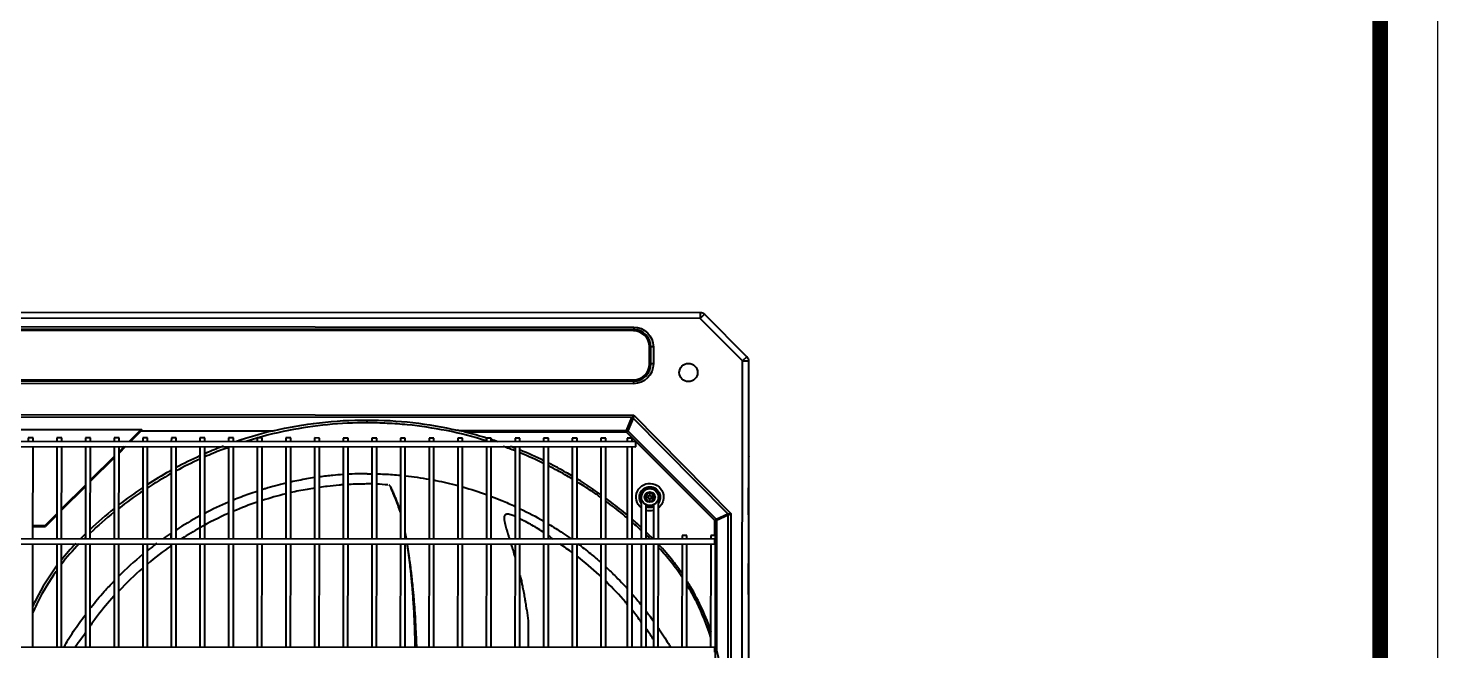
# Model space of a CAD drawing. Extents: x 58467 to 79089, y -33726 to -17391.
# Drawn here: x 78437.4 to 78553.1, y -20529.4 to -20478.3 of the extents above; entities that cross this region are included whole.
import ezdxf

# ---------------------------------------------------------------- set-up
doc = ezdxf.new("R2010")
doc.units = 0
doc.header["$LTSCALE"] = 100
doc.linetypes.add('HIDDEN2', pattern=[0.1875, 0.125, -0.0625])
doc.layers.add('+ENTE-ST-DOSEME USTU KONDDRENAJ', color=110, linetype='DOSEMEUSTUKONDENSDRENAJ_LINE', lineweight=40)
for name, color, linetype in [('3-cam', 4, 'Continuous'), ('DTR', 24, 'Continuous'), ('Kompozit', 122, 'Continuous')]:
    doc.layers.add(name, color=color, linetype=linetype)
doc.linetypes.add('DOSEMEUSTUKONDENSDRENAJ_LINE', pattern='A,300,-40,["CD",Standard,S=15,R=0,X=-35,Y=-7.5],0', length=340)

# ---------------------------------------------------------------- blocks, each defined once
blk = doc.blocks.new('A$C56216D09')
at = {"layer": '3-cam'}
for p, q in [((3722.2, -2673.37, 1.31), (3722.2, -535.57, 1.31)), ((3722.7, -2673.37, 1.31), (3722.7, -535.57, 1.31)), ((3722.85, -2673.37, 1.31), (3722.85, -535.57, 1.31)), ((3723.35, -535.57, 1.31), (3723.35, -2674.52, 1.31))]:
    blk.add_line(p, q, dxfattribs=at)
at = {"layer": '3-cam', "color": 1, "linetype": 'HIDDEN2', "ltscale": 5, "const_width": 0.152, "elevation": 1.31}
blk.add_lwpolyline([(3722.78, -2673.37), (3722.78, -535.57)], dxfattribs=at)
at = {"layer": 'DTR', "color": 252}
for p, q in [((3722.3, -2673.37, 1.31), (3722.3, -535.52, 1.31)), ((3722.4, -2673.37, 1.31), (3722.4, -535.52, 1.31)), ((3722.5, -2673.37, 1.31), (3722.5, -535.52, 1.31)), ((3722.6, -2673.37, 1.31), (3722.6, -535.52, 1.31)), ((3722.95, -2673.37, 1.31), (3722.95, -535.52, 1.31)), ((3723.05, -2673.37, 1.31), (3723.05, -535.52, 1.31)), ((3723.15, -2673.37, 1.31), (3723.15, -535.52, 1.31)), ((3723.25, -2673.37, 1.31), (3723.25, -535.52, 1.31))]:
    blk.add_line(p, q, dxfattribs=at)
at = {"layer": 'Kompozit', "elevation": 1.31}
blk.add_lwpolyline([(2061.01, -2678.62), (3727.49, -2678.62), (3727.49, -517.73)], dxfattribs=at)
blk = doc.blocks.new('4. KAT')
at = {"color": 3}
for p, q in [((54183.13, -33203.17, -3.34), (54067.12, -33203.1, -3.34)), ((54067.13, -33202.6, -3.34), (54183.13, -33202.67, -3.34)), ((54183.13, -33202.67, -3.34), (54183.13, -33203.17, -3.34)), ((54183.48, -33202.82, -3.34), (54183.13, -33203.17, -3.34)), ((54183.48, -33202.82, -3.34), (54186.96, -33206.3, -3.34)), ((54072.53, -33203.8, -3.34), (54177.68, -33203.87, -3.34)), ((54177.68, -33204.08, -3.34), (54072.53, -33204.01, -3.34)), ((54177.68, -33204.19, -3.34), (54072.53, -33204.13, -3.34)), ((54177.68, -33203.87, -3.34), (54177.68, -33204.08, -3.34)), ((54177.68, -33204.19, -3.34), (54177.68, -33204.08, -3.34)), ((54186.6, -33206.65, -3.34), (54183.13, -33203.17, -3.34)), ((54178.97, -33205.49, -3.34), (54179.09, -33205.49, -3.34)), ((54178.97, -33206.9, -3.34), (54178.97, -33205.49, -3.34)), ((54179.09, -33206.9, -3.34), (54179.09, -33205.49, -3.34)), ((54179.3, -33205.49, -3.34), (54179.09, -33205.49, -3.34)), ((54179.3, -33205.49, -3.34), (54179.3, -33206.9, -3.34)), ((54186.96, -33206.3, -3.34), (54186.6, -33206.65, -3.34)), ((54178.97, -33206.9, -3.34), (54179.09, -33206.9, -3.34)), ((54179.3, -33206.9, -3.34), (54179.09, -33206.9, -3.34)), ((54186.56, -33274.65, -3.34), (54186.6, -33206.65, -3.34)), ((54186.6, -33206.65, -3.34), (54187.1, -33206.65, -3.34)), ((54187.1, -33206.65, -3.34), (54187.06, -33274.65, -3.34)), ((54072.53, -33208.13, -3.34), (54177.67, -33208.2, -3.34)), ((54072.53, -33208.24, -3.34), (54177.67, -33208.31, -3.34)), ((54177.67, -33208.52, -3.34), (54072.53, -33208.46, -3.34)), ((54177.67, -33208.2, -3.34), (54177.67, -33208.31, -3.34)), ((54177.67, -33208.31, -3.34), (54177.67, -33208.52, -3.34)), ((54072.52, -33211.02, -3.34), (54177.68, -33211.09, -3.34)), ((54177.53, -33211.3, -3.34), (54072.67, -33211.23, -3.34)), ((54177.53, -33211.3, -3.34), (54177.68, -33211.09, -3.34)), ((54177.68, -33211.09, -3.34), (54177.64, -33211.34, -3.34)), ((54177.68, -33211.09, -3.34), (54185.65, -33219.16, -3.34)), ((54112.93, -33212.27, -3.34), (54137.26, -33212.29, -3.34)), ((54137.26, -33212.29, -3.34), (54136.28, -33213.27, -3.34)), ((54137.3, -33212.37, -3.34), (54136.39, -33213.27, -3.34)), ((54137.28, -33212.39, -3.34), (54148.1, -33212.39, -3.34)), ((54163.21, -33212.34, -3.34), (54177.09, -33212.35, -3.34)), ((54177.09, -33212.35, -3.34), (54177.53, -33211.3, -3.34)), ((54177.09, -33212.5, -3.34), (54177.09, -33212.35, -3.34)), ((54177.09, -33212.5, -3.34), (54177.2, -33212.39, -3.34)), ((54177.64, -33211.34, -3.34), (54177.2, -33212.39, -3.34)), ((54177.2, -33212.39, -3.34), (54184.44, -33219.64, -3.34)), ((54185.4, -33219.21, -3.34), (54177.64, -33211.34, -3.34)), ((54177.85, -33213.29, -3.34), (54072.39, -33213.23, -3.34)), ((54128, -33212.96, -3.34), (54128, -33213.26, -3.34)), ((54128.4, -33212.96, -3.34), (54128, -33212.96, -3.34)), ((54128.4, -33213.26, -3.34), (54128.4, -33212.96, -3.34)), ((54130.35, -33212.96, -3.34), (54130.35, -33213.26, -3.34)), ((54130.75, -33212.96, -3.34), (54130.35, -33212.96, -3.34)), ((54130.75, -33213.26, -3.34), (54130.75, -33212.96, -3.34)), ((54132.7, -33212.96, -3.34), (54132.7, -33213.26, -3.34)), ((54133.1, -33212.96, -3.34), (54132.7, -33212.96, -3.34)), ((54133.1, -33213.26, -3.34), (54133.1, -33212.96, -3.34)), ((54135.05, -33212.96, -3.34), (54135.05, -33213.27, -3.34)), ((54135.45, -33212.97, -3.34), (54135.05, -33212.96, -3.34)), ((54135.45, -33213.27, -3.34), (54135.45, -33212.97, -3.34)), ((54137.4, -33212.97, -3.34), (54137.4, -33213.27, -3.34)), ((54137.8, -33212.97, -3.34), (54137.4, -33212.97, -3.34)), ((54137.8, -33213.27, -3.34), (54137.8, -33212.97, -3.34)), ((54139.75, -33212.97, -3.34), (54139.74, -33213.27, -3.34)), ((54140.15, -33212.97, -3.34), (54139.75, -33212.97, -3.34)), ((54140.14, -33213.27, -3.34), (54140.15, -33212.97, -3.34)), ((54142.09, -33212.97, -3.34), (54142.09, -33213.27, -3.34)), ((54142.49, -33212.97, -3.34), (54142.09, -33212.97, -3.34)), ((54142.49, -33213.27, -3.34), (54142.49, -33212.97, -3.34)), ((54144.44, -33212.97, -3.34), (54144.44, -33213.27, -3.34)), ((54144.84, -33212.97, -3.34), (54144.44, -33212.97, -3.34)), ((54144.84, -33213.27, -3.34), (54144.84, -33212.97, -3.34)), ((54146.79, -33212.97, -3.34), (54146.79, -33213.27, -3.34)), ((54147.19, -33212.97, -3.34), (54146.79, -33212.97, -3.34)), ((54147.19, -33213.27, -3.34), (54147.19, -33212.97, -3.34)), ((54149.14, -33212.97, -3.34), (54149.14, -33213.27, -3.34)), ((54149.54, -33212.97, -3.34), (54149.14, -33212.97, -3.34)), ((54149.54, -33213.27, -3.34), (54149.54, -33212.97, -3.34)), ((54151.49, -33212.97, -3.34), (54151.49, -33213.28, -3.34)), ((54151.89, -33212.98, -3.34), (54151.49, -33212.97, -3.34)), ((54151.89, -33213.28, -3.34), (54151.89, -33212.98, -3.34)), ((54153.84, -33212.98, -3.34), (54153.84, -33213.28, -3.34)), ((54154.24, -33212.98, -3.34), (54153.84, -33212.98, -3.34)), ((54154.24, -33213.28, -3.34), (54154.24, -33212.98, -3.34)), ((54156.19, -33212.98, -3.34), (54156.19, -33213.28, -3.34)), ((54156.59, -33212.98, -3.34), (54156.19, -33212.98, -3.34)), ((54156.59, -33213.28, -3.34), (54156.59, -33212.98, -3.34)), ((54158.54, -33212.98, -3.34), (54158.54, -33213.28, -3.34)), ((54158.94, -33212.98, -3.34), (54158.54, -33212.98, -3.34)), ((54158.94, -33213.28, -3.34), (54158.94, -33212.98, -3.34)), ((54160.89, -33212.98, -3.34), (54160.89, -33213.28, -3.34)), ((54161.29, -33212.98, -3.34), (54160.89, -33212.98, -3.34)), ((54161.29, -33213.28, -3.34), (54161.29, -33212.98, -3.34)), ((54163.24, -33212.98, -3.34), (54163.24, -33213.28, -3.34)), ((54163.64, -33212.98, -3.34), (54163.24, -33212.98, -3.34)), ((54163.64, -33213.28, -3.34), (54163.64, -33212.98, -3.34)), ((54177.09, -33212.5, -3.34), (54163.86, -33212.49, -3.34)), ((54165.59, -33212.98, -3.34), (54165.59, -33213.28, -3.34)), ((54165.99, -33212.98, -3.34), (54165.59, -33212.98, -3.34)), ((54165.99, -33213.28, -3.34), (54165.99, -33212.98, -3.34)), ((54167.94, -33212.98, -3.34), (54167.94, -33213.29, -3.34)), ((54168.34, -33212.99, -3.34), (54167.94, -33212.98, -3.34)), ((54168.34, -33213.29, -3.34), (54168.34, -33212.99, -3.34)), ((54170.29, -33212.99, -3.34), (54170.29, -33213.29, -3.34)), ((54170.69, -33212.99, -3.34), (54170.29, -33212.99, -3.34)), ((54170.69, -33213.29, -3.34), (54170.69, -33212.99, -3.34)), ((54172.64, -33212.99, -3.34), (54172.64, -33213.29, -3.34)), ((54173.04, -33212.99, -3.34), (54172.64, -33212.99, -3.34)), ((54173.04, -33213.29, -3.34), (54173.04, -33212.99, -3.34)), ((54174.99, -33212.99, -3.34), (54174.99, -33213.29, -3.34)), ((54175.39, -33212.99, -3.34), (54174.99, -33212.99, -3.34)), ((54175.39, -33213.29, -3.34), (54175.39, -33212.99, -3.34)), ((54184.33, -33219.75, -3.34), (54177.09, -33212.5, -3.34)), ((54177.15, -33212.99, -3.34), (54177.15, -33213.29, -3.34)), ((54177.55, -33212.99, -3.34), (54177.15, -33212.99, -3.34)), ((54177.55, -33213.29, -3.34), (54177.55, -33212.99, -3.34)), ((54177.85, -33213.49, -3.34), (54177.85, -33213.29, -3.34)), ((54177.85, -33213.69, -3.34), (54177.85, -33213.49, -3.34)), ((54072.39, -33213.63, -3.34), (54177.85, -33213.69, -3.34)), ((54128.39, -33221.26, -3.34), (54128.4, -33213.66, -3.34)), ((54130.35, -33213.66, -3.34), (54130.34, -33221.26, -3.34)), ((54130.74, -33221.26, -3.34), (54130.75, -33213.66, -3.34)), ((54132.7, -33213.66, -3.34), (54132.69, -33221.26, -3.34)), ((54133.09, -33221.26, -3.34), (54133.1, -33213.66, -3.34)), ((54135.04, -33214.5, -3.34), (54133.09, -33216.45, -3.34)), ((54135.04, -33214.61, -3.34), (54133.09, -33216.56, -3.34)), ((54135.05, -33213.67, -3.34), (54135.04, -33221.26, -3.34)), ((54135.44, -33221.26, -3.34), (54135.45, -33213.67, -3.34)), ((54135.88, -33213.67, -3.34), (54135.45, -33214.1, -3.34)), ((54135.99, -33213.67, -3.34), (54135.45, -33214.21, -3.34)), ((54137.4, -33213.67, -3.34), (54137.39, -33221.27, -3.34)), ((54137.79, -33221.27, -3.34), (54137.8, -33213.67, -3.34)), ((54139.74, -33213.67, -3.34), (54139.74, -33221.27, -3.34)), ((54140.14, -33221.27, -3.34), (54140.14, -33213.67, -3.34)), ((54142.09, -33213.67, -3.34), (54142.09, -33221.27, -3.34)), ((54142.49, -33221.27, -3.34), (54142.49, -33213.67, -3.34)), ((54144.44, -33213.67, -3.34), (54144.44, -33221.27, -3.34)), ((54144.84, -33221.27, -3.34), (54144.84, -33213.67, -3.34)), ((54146.79, -33213.67, -3.34), (54146.79, -33221.27, -3.34)), ((54147.19, -33221.27, -3.34), (54147.19, -33213.67, -3.34)), ((54149.14, -33213.67, -3.34), (54149.14, -33221.27, -3.34)), ((54149.54, -33221.27, -3.34), (54149.54, -33213.67, -3.34)), ((54151.49, -33213.68, -3.34), (54151.49, -33221.27, -3.34)), ((54151.89, -33221.27, -3.34), (54151.89, -33213.68, -3.34)), ((54153.84, -33213.68, -3.34), (54153.84, -33221.28, -3.34)), ((54154.24, -33221.28, -3.34), (54154.24, -33213.68, -3.34)), ((54156.19, -33213.68, -3.34), (54156.19, -33221.28, -3.34)), ((54156.59, -33221.28, -3.34), (54156.59, -33213.68, -3.34)), ((54158.54, -33213.68, -3.34), (54158.54, -33221.28, -3.34)), ((54158.94, -33221.28, -3.34), (54158.94, -33213.68, -3.34)), ((54160.89, -33213.68, -3.34), (54160.89, -33221.28, -3.34)), ((54161.29, -33221.28, -3.34), (54161.29, -33213.68, -3.34)), ((54163.24, -33213.68, -3.34), (54163.24, -33221.28, -3.34)), ((54163.64, -33221.28, -3.34), (54163.64, -33213.68, -3.34)), ((54165.59, -33213.68, -3.34), (54165.59, -33221.28, -3.34)), ((54165.99, -33221.28, -3.34), (54165.99, -33213.68, -3.34)), ((54167.94, -33213.69, -3.34), (54167.94, -33221.28, -3.34)), ((54168.34, -33221.28, -3.34), (54168.34, -33213.69, -3.34)), ((54170.29, -33213.69, -3.34), (54170.29, -33221.29, -3.34)), ((54170.69, -33221.29, -3.34), (54170.69, -33213.69, -3.34)), ((54172.64, -33213.69, -3.34), (54172.64, -33221.29, -3.34)), ((54173.04, -33221.29, -3.34), (54173.04, -33213.69, -3.34)), ((54174.99, -33213.69, -3.34), (54174.99, -33221.29, -3.34)), ((54175.39, -33221.29, -3.34), (54175.39, -33213.69, -3.34)), ((54177.15, -33213.69, -3.34), (54177.14, -33221.29, -3.34)), ((54177.54, -33221.29, -3.34), (54177.55, -33213.69, -3.34)), ((54187.12, -33214.8, -3.34), (54187.12, -33214.5, -3.34)), ((54187.1, -33214.8, -3.34), (54187.12, -33214.8, -3.34)), ((54187.11, -33219.28, -3.34), (54187.12, -33214.8, -3.34)), ((54132.69, -33216.85, -3.34), (54130.74, -33218.8, -3.34)), ((54132.69, -33216.96, -3.34), (54130.74, -33218.91, -3.34)), ((54178.3, -33217.85, -3.34), (54178.3, -33219.22, -3.34)), ((54178.58, -33217.83, -3.34), (54178.79, -33217.46, -3.34)), ((54178.79, -33218.2, -3.34), (54178.58, -33217.83, -3.34)), ((54178.63, -33217.83, -3.34), (54178.58, -33217.83, -3.34)), ((54178.82, -33217.51, -3.34), (54178.63, -33217.83, -3.34)), ((54178.63, -33217.83, -3.34), (54178.82, -33218.15, -3.34)), ((54178.79, -33217.46, -3.34), (54179.21, -33217.46, -3.34)), ((54178.82, -33217.51, -3.34), (54178.79, -33217.46, -3.34)), ((54178.82, -33218.15, -3.34), (54178.79, -33218.2, -3.34)), ((54178.8, -33217.78, -3.34), (54178.8, -33217.88, -3.34)), ((54178.95, -33217.78, -3.34), (54178.8, -33217.78, -3.34)), ((54178.95, -33217.88, -3.34), (54178.8, -33217.88, -3.34)), ((54179.18, -33217.51, -3.34), (54178.82, -33217.51, -3.34)), ((54178.82, -33218.15, -3.34), (54179.18, -33218.15, -3.34)), ((54179.05, -33217.63, -3.34), (54178.95, -33217.63, -3.34)), ((54178.95, -33217.78, -3.34), (54178.95, -33217.63, -3.34)), ((54178.95, -33218.03, -3.34), (54178.95, -33217.88, -3.34)), ((54179.05, -33218.03, -3.34), (54178.95, -33218.03, -3.34)), ((54179.05, -33217.63, -3.34), (54179.05, -33217.78, -3.34)), ((54179.05, -33217.78, -3.34), (54179.2, -33217.78, -3.34)), ((54179.05, -33217.88, -3.34), (54179.05, -33218.03, -3.34)), ((54179.05, -33217.88, -3.34), (54179.2, -33217.88, -3.34)), ((54179.21, -33217.46, -3.34), (54179.18, -33217.51, -3.34)), ((54179.37, -33217.83, -3.34), (54179.18, -33217.51, -3.34)), ((54179.18, -33218.15, -3.34), (54179.37, -33217.83, -3.34)), ((54179.21, -33218.2, -3.34), (54179.18, -33218.15, -3.34)), ((54179.2, -33217.78, -3.34), (54179.2, -33217.88, -3.34)), ((54179.21, -33217.46, -3.34), (54179.43, -33217.83, -3.34)), ((54179.43, -33217.83, -3.34), (54179.21, -33218.2, -3.34)), ((54179.43, -33217.83, -3.34), (54179.37, -33217.83, -3.34)), ((54179.7, -33219.83, -3.34), (54179.7, -33217.83, -3.34)), ((54179.7, -33219.83, -3.34), (54179.7, -33217.85, -3.34)), ((54130.34, -33219.2, -3.34), (54129.36, -33220.18, -3.34)), ((54130.34, -33219.31, -3.34), (54129.42, -33220.24, -3.34)), ((54178.3, -33219.22, -3.34), (54178.3, -33219.51, -3.34)), ((54178.7, -33219.22, -3.34), (54178.7, -33218.46, -3.34)), ((54178.7, -33219.51, -3.34), (54178.7, -33219.22, -3.34)), ((54179.21, -33218.2, -3.34), (54178.79, -33218.2, -3.34)), ((54179.3, -33218.46, -3.34), (54179.3, -33219.83, -3.34)), ((54184.44, -33219.64, -3.34), (54185.4, -33219.21, -3.34)), ((54185.44, -33219.32, -3.34), (54184.48, -33219.75, -3.34)), ((54185.4, -33219.21, -3.34), (54185.65, -33219.16, -3.34)), ((54185.41, -33268.07, -3.34), (54185.44, -33219.32, -3.34)), ((54185.65, -33219.16, -3.34), (54185.44, -33219.32, -3.34)), ((54185.65, -33219.16, -3.34), (54185.62, -33268.22, -3.34)), ((54129.36, -33220.18, -3.34), (54128.39, -33220.18, -3.34)), ((54129.36, -33220.26, -3.34), (54128.39, -33220.26, -3.34)), ((54129.36, -33220.18, -3.34), (54129.42, -33220.24, -3.34)), ((54129.36, -33220.26, -3.34), (54129.36, -33220.18, -3.34)), ((54178.3, -33219.51, -3.34), (54178.3, -33219.87, -3.34)), ((54178.3, -33219.51, -3.34), (54178.3, -33219.51, -3.34)), ((54178.3, -33219.87, -3.34), (54178.3, -33220.16, -3.34)), ((54178.3, -33219.87, -3.34), (54178.3, -33219.87, -3.34)), ((54178.3, -33220.16, -3.34), (54178.3, -33221.29, -3.34)), ((54178.7, -33219.87, -3.34), (54178.7, -33219.51, -3.34)), ((54178.7, -33220.16, -3.34), (54178.7, -33219.87, -3.34)), ((54178.7, -33221.29, -3.34), (54178.7, -33220.16, -3.34)), ((54179.3, -33219.51, -3.34), (54179.3, -33219.87, -3.34)), ((54179.3, -33219.87, -3.34), (54179.3, -33220.16, -3.34)), ((54179.3, -33220.16, -3.34), (54179.3, -33221.29, -3.34)), ((54179.7, -33219.87, -3.34), (54179.7, -33219.51, -3.34)), ((54179.7, -33220.16, -3.34), (54179.7, -33219.87, -3.34)), ((54179.7, -33221.29, -3.34), (54179.7, -33220.16, -3.34)), ((54184.33, -33219.75, -3.34), (54184.44, -33219.64, -3.34)), ((54184.33, -33220.99, -3.34), (54184.33, -33219.75, -3.34)), ((54184.33, -33219.75, -3.34), (54184.48, -33219.75, -3.34)), ((54184.48, -33219.75, -3.34), (54184.48, -33230.4, -3.34)), ((54184.34, -33221.29, -3.34), (54065.98, -33221.22, -3.34)), ((54065.98, -33221.62, -3.34), (54184.34, -33221.69, -3.34)), ((54139.74, -33221.27, -3.34), (54139.74, -33220.79, -3.34)), ((54181.65, -33220.99, -3.34), (54181.65, -33221.29, -3.34)), ((54182.05, -33220.99, -3.34), (54181.65, -33220.99, -3.34)), ((54182.05, -33221.29, -3.34), (54182.05, -33220.99, -3.34)), ((54184, -33220.99, -3.34), (54184, -33221.29, -3.34)), ((54184.4, -33220.99, -3.34), (54184, -33220.99, -3.34)), ((54184.34, -33221.49, -3.34), (54184.34, -33221.29, -3.34)), ((54184.34, -33221.69, -3.34), (54184.34, -33221.49, -3.34)), ((54184.37, -33266.39, -3.34), (54184.4, -33220.99, -3.34)), ((54128.39, -33230.14, -3.34), (54128.39, -33221.66, -3.34)), ((54130.34, -33221.66, -3.34), (54130.34, -33230.14, -3.34)), ((54130.74, -33230.14, -3.34), (54130.74, -33221.66, -3.34)), ((54132.69, -33221.66, -3.34), (54132.69, -33230.14, -3.34)), ((54133.09, -33230.14, -3.34), (54133.09, -33221.66, -3.34)), ((54135.04, -33221.66, -3.34), (54135.04, -33230.14, -3.34)), ((54135.44, -33230.14, -3.34), (54135.44, -33221.66, -3.34)), ((54137.39, -33221.67, -3.34), (54137.39, -33230.14, -3.34)), ((54137.78, -33230.14, -3.34), (54137.79, -33221.67, -3.34)), ((54139.74, -33221.67, -3.34), (54139.73, -33230.15, -3.34)), ((54139.74, -33221.82, -3.34), (54139.74, -33221.67, -3.34)), ((54140.13, -33230.15, -3.34), (54140.14, -33221.67, -3.34)), ((54142.09, -33221.67, -3.34), (54142.08, -33230.15, -3.34)), ((54142.48, -33230.15, -3.34), (54142.49, -33221.67, -3.34)), ((54144.44, -33221.67, -3.34), (54144.43, -33230.15, -3.34)), ((54144.83, -33230.15, -3.34), (54144.84, -33221.67, -3.34)), ((54146.79, -33221.67, -3.34), (54146.78, -33230.15, -3.34)), ((54147.18, -33230.15, -3.34), (54147.19, -33221.67, -3.34)), ((54149.14, -33221.67, -3.34), (54149.13, -33230.15, -3.34)), ((54149.53, -33230.15, -3.34), (54149.54, -33221.67, -3.34)), ((54151.49, -33221.67, -3.34), (54151.48, -33230.15, -3.34)), ((54151.88, -33230.15, -3.34), (54151.89, -33221.67, -3.34)), ((54153.84, -33221.68, -3.34), (54153.83, -33230.15, -3.34)), ((54154.23, -33230.15, -3.34), (54154.24, -33221.68, -3.34)), ((54156.19, -33221.68, -3.34), (54156.18, -33230.16, -3.34)), ((54156.58, -33230.16, -3.34), (54156.59, -33221.68, -3.34)), ((54158.54, -33221.68, -3.34), (54158.53, -33230.16, -3.34)), ((54158.93, -33230.16, -3.34), (54158.94, -33221.68, -3.34)), ((54160.89, -33221.68, -3.34), (54160.88, -33230.16, -3.34)), ((54161.28, -33230.16, -3.34), (54161.29, -33221.68, -3.34)), ((54163.24, -33221.68, -3.34), (54163.23, -33230.16, -3.34)), ((54163.63, -33230.16, -3.34), (54163.64, -33221.68, -3.34)), ((54165.59, -33221.68, -3.34), (54165.58, -33230.16, -3.34)), ((54165.98, -33230.16, -3.34), (54165.99, -33221.68, -3.34)), ((54167.94, -33221.68, -3.34), (54167.93, -33230.16, -3.34)), ((54168.33, -33230.16, -3.34), (54168.34, -33221.68, -3.34)), ((54170.29, -33221.69, -3.34), (54170.28, -33230.16, -3.34)), ((54170.68, -33230.16, -3.34), (54170.69, -33221.69, -3.34)), ((54172.64, -33221.69, -3.34), (54172.63, -33230.17, -3.34)), ((54173.03, -33230.17, -3.34), (54173.04, -33221.69, -3.34)), ((54174.99, -33221.69, -3.34), (54174.98, -33230.17, -3.34)), ((54175.38, -33230.17, -3.34), (54175.39, -33221.69, -3.34)), ((54177.14, -33221.69, -3.34), (54177.14, -33230.17, -3.34)), ((54177.54, -33230.17, -3.34), (54177.54, -33221.69, -3.34)), ((54178.3, -33221.69, -3.34), (54178.29, -33230.17, -3.34)), ((54178.69, -33230.17, -3.34), (54178.7, -33221.69, -3.34)), ((54179.3, -33221.69, -3.34), (54179.29, -33230.17, -3.34)), ((54179.69, -33230.17, -3.34), (54179.7, -33221.69, -3.34)), ((54181.65, -33221.69, -3.34), (54181.64, -33230.17, -3.34)), ((54182.04, -33230.17, -3.34), (54182.05, -33221.69, -3.34)), ((54184, -33221.69, -3.34), (54183.99, -33230.17, -3.34)), ((54187.11, -33225.46, -3.34), (54187.11, -33223.28, -3.34)), ((54187.09, -33225.46, -3.34), (54187.11, -33225.46, -3.34)), ((54187.11, -33225.76, -3.34), (54187.11, -33225.46, -3.34)), ((54184.34, -33230.17, -3.34), (54065.97, -33230.1, -3.34)), ((54184.34, -33230.37, -3.34), (54184.34, -33230.17, -3.34)), ((54184.34, -33230.57, -3.34), (54184.34, -33230.37, -3.34))]:
    blk.add_line(p, q, dxfattribs=at)
for centre, radius in [((54182.17, -33207.6, -3.34), 0.75), ((54179, -33217.83, -3.34), 0.7), ((54179, -33217.83, -3.34), 0.425), ((54179, -33217.83, -3.34), 0.425)]:
    blk.add_circle(centre, radius, dxfattribs=at)
at = {"color": 3, "extrusion": (0, 0, -1)}
for centre, radius, start, end in [((-54183.13, -33203.17, 3.34), 0.5, 90.0349, 135.0349), ((-54177.67, -33205.49, 3.34), 1.62, 90.0349, 180.0349), ((-54186.6, -33206.65, 3.34), 0.5, 135.0349, 180.0349), ((-54177.67, -33206.9, 3.34), 1.62, 180.0349, 270.0349), ((-54187.04, -33214.5, 3.34), 0.08, 138.6244, 180.0349), ((-54179, -33217.83, 3.34), 1.13, 308.178, 180.0349), ((-54179, -33217.83, 3.34), 0.856, 324.8223, 180.0349), ((-54179, -33217.83, 3.34), 0.8, 331.0548, 180.0349), ((-54179, -33217.83, 3.34), 0.8, 180.0349, 208.9925), ((-54179, -33217.83, 3.34), 0.856, 180.0349, 215.2305), ((-54179, -33217.83, 3.34), 1.13, 180.0349, 231.8861), ((-54179, -33217.83, 3.34), 0.8, 248.0129, 292.0453), ((-54179, -33217.83, 3.34), 0.856, 249.5374, 290.5267), ((-54179, -33217.83, 3.34), 1.13, 254.6842, 285.3799)]:
    blk.add_arc(centre, radius, start, end, dxfattribs=at)
at = {"color": 3}
for centre, radius, start, end in [((54177.67, -33205.49, -3.34), 1.41, 359.9651, 89.9651), ((54177.67, -33205.49, -3.34), 1.3, 359.9651, 89.9651), ((54177.67, -33206.9, -3.34), 1.41, 269.9651, 359.9651), ((54177.67, -33206.9, -3.34), 1.3, 269.9651, 359.9651), ((54129.36, -33220.18, -3.34), 0.08, 269.9651, 314.9651), ((54187.03, -33225.76, -3.34), 0.08, 318.5546, 359.9651)]:
    blk.add_arc(centre, radius, start, end, dxfattribs=at)
for centre, major_axis, ratio, start_param, end_param in [((54137.18, -33212.37, -3.34), (-0.137, -0.056), 0.414214, 2.356194, 3.926991), ((54177.09, -33212.5, -3.34), (-0.203, 0.084), 0.678598, 4.438375, 4.986403), ((54177.53, -33211.45, -3.34), (-0.203, 0.084), 0.678598, 4.438375, 4.986403), ((54185.29, -33219.32, -3.34), (-0.084, 0.203), 0.678598, 4.438375, 4.986403), ((54184.33, -33219.75, -3.34), (-0.084, 0.203), 0.678598, 4.438375, 4.986403)]:
    blk.add_ellipse(centre, major_axis=major_axis, ratio=ratio, start_param=start_param, end_param=end_param, dxfattribs=at)
for points in [[(54148.1, -33212.39, -3.34), (54147.08, -33212.63, -3.34), (54146.08, -33212.92, -3.34), (54145.09, -33213.26, -3.34)], [(54148.1, -33212.39, -3.34), (54150.6, -33211.8, -3.34), (54153.16, -33211.49, -3.34), (54155.79, -33211.5, -3.34)], [(54155.8, -33211.5, -3.34), (54158.33, -33211.5, -3.34), (54160.81, -33211.78, -3.34), (54163.21, -33212.34, -3.34)], [(54155.82, -33211.73, -3.34), (54155.82, -33211.67, -3.34), (54155.82, -33211.59, -3.34), (54155.82, -33211.5, -3.34)], [(54163.86, -33212.49, -3.34), (54163.65, -33212.44, -3.34), (54163.43, -33212.39, -3.34), (54163.21, -33212.34, -3.34)], [(54165.6, -33212.98, -3.34), (54165.03, -33212.8, -3.34), (54164.45, -33212.64, -3.34), (54163.86, -33212.49, -3.34)], [(54166.53, -33213.28, -3.34), (54166.35, -33213.22, -3.34), (54166.18, -33213.16, -3.34), (54166, -33213.11, -3.34)], [(54142.08, -33214.45, -3.34), (54141.42, -33214.75, -3.34), (54140.77, -33215.07, -3.34), (54140.13, -33215.41, -3.34)], [(54142.08, -33214.71, -3.34), (54141.43, -33215.01, -3.34), (54140.77, -33215.33, -3.34), (54140.13, -33215.68, -3.34)], [(54167.95, -33214.03, -3.34), (54167.62, -33213.91, -3.34), (54167.29, -33213.78, -3.34), (54166.96, -33213.66, -3.34)], [(54167.95, -33213.81, -3.34), (54167.82, -33213.76, -3.34), (54167.7, -33213.71, -3.34), (54167.57, -33213.66, -3.34)], [(54170.3, -33214.84, -3.34), (54169.66, -33214.53, -3.34), (54169.01, -33214.24, -3.34), (54168.35, -33213.97, -3.34)], [(54139.74, -33215.89, -3.34), (54139.06, -33216.27, -3.34), (54138.4, -33216.67, -3.34), (54137.75, -33217.09, -3.34)], [(54155.82, -33215.91, -3.34), (54155.27, -33215.91, -3.34), (54154.72, -33215.92, -3.34), (54154.17, -33215.95, -3.34)], [(54155.82, -33215.91, -3.34), (54155.95, -33215.91, -3.34), (54156.07, -33215.91, -3.34), (54156.19, -33215.91, -3.34)], [(54158.94, -33216.08, -3.34), (54159.6, -33216.15, -3.34), (54160.25, -33216.24, -3.34), (54160.89, -33216.36, -3.34)], [(54163.65, -33216.99, -3.34), (54164.31, -33217.18, -3.34), (54164.96, -33217.39, -3.34), (54165.6, -33217.62, -3.34)], [(54175.01, -33217.64, -3.34), (54174.37, -33217.19, -3.34), (54173.72, -33216.76, -3.34), (54173.05, -33216.35, -3.34)], [(54137.38, -33217.06, -3.34), (54136.71, -33217.51, -3.34), (54136.06, -33217.98, -3.34), (54135.42, -33218.47, -3.34)], [(54137.35, -33217.35, -3.34), (54136.7, -33217.8, -3.34), (54136.06, -33218.26, -3.34), (54135.44, -33218.75, -3.34)], [(54149.14, -33217.56, -3.34), (54148.49, -33217.72, -3.34), (54147.84, -33217.9, -3.34), (54147.19, -33218.11, -3.34)], [(54135.03, -33218.78, -3.34), (54134.36, -33219.32, -3.34), (54133.7, -33219.89, -3.34), (54133.07, -33220.49, -3.34)], [(54135.03, -33219.07, -3.34), (54134.36, -33219.61, -3.34), (54133.71, -33220.18, -3.34), (54133.08, -33220.78, -3.34)], [(54144.44, -33218.24, -3.34), (54143.77, -33218.52, -3.34), (54143.12, -33218.83, -3.34), (54142.49, -33219.16, -3.34)], [(54146.79, -33218.24, -3.34), (54146.14, -33218.46, -3.34), (54145.49, -33218.71, -3.34), (54144.84, -33218.99, -3.34)], [(54168.35, -33218.78, -3.34), (54169.02, -33219.1, -3.34), (54169.67, -33219.44, -3.34), (54170.3, -33219.81, -3.34)], [(54142.09, -33219.37, -3.34), (54141.42, -33219.73, -3.34), (54140.77, -33220.12, -3.34), (54140.13, -33220.53, -3.34)], [(54178.33, -33220.35, -3.34), (54178.08, -33220.11, -3.34), (54177.82, -33219.89, -3.34), (54177.57, -33219.66, -3.34)], [(54132.19, -33221.65, -3.34), (54131.65, -33222.2, -3.34), (54131.15, -33222.78, -3.34), (54130.69, -33223.38, -3.34)], [(54131.91, -33221.63, -3.34), (54131.48, -33222.08, -3.34), (54131.08, -33222.54, -3.34), (54130.7, -33223.02, -3.34)], [(54132.34, -33221.2, -3.34), (54132.32, -33221.22, -3.34), (54132.3, -33221.24, -3.34), (54132.28, -33221.26, -3.34)], [(54132.68, -33220.86, -3.34), (54132.57, -33220.97, -3.34), (54132.45, -33221.08, -3.34), (54132.34, -33221.2, -3.34)], [(54132.68, -33221.16, -3.34), (54132.65, -33221.19, -3.34), (54132.62, -33221.23, -3.34), (54132.59, -33221.26, -3.34)], [(54139.73, -33220.79, -3.34), (54139.51, -33220.94, -3.34), (54139.3, -33221.09, -3.34), (54139.08, -33221.24, -3.34)], [(54171.08, -33221.29, -3.34), (54170.95, -33221.19, -3.34), (54170.82, -33221.1, -3.34), (54170.69, -33221, -3.34)], [(54179.05, -33221.29, -3.34), (54178.94, -33221.18, -3.34), (54178.83, -33221.07, -3.34), (54178.71, -33220.96, -3.34)], [(54179.24, -33221.22, -3.34), (54179.07, -33221.05, -3.34), (54178.89, -33220.88, -3.34), (54178.72, -33220.72, -3.34)], [(54179.3, -33221.29, -3.34), (54179.28, -33221.27, -3.34), (54179.26, -33221.25, -3.34), (54179.24, -33221.22, -3.34)], [(54137.38, -33222.54, -3.34), (54136.7, -33223.11, -3.34), (54136.03, -33223.72, -3.34), (54135.4, -33224.35, -3.34)], [(54139.74, -33221.82, -3.34), (54139.07, -33222.28, -3.34), (54138.42, -33222.78, -3.34), (54137.78, -33223.32, -3.34)], [(54172.64, -33222.39, -3.34), (54172.32, -33222.15, -3.34), (54171.98, -33221.92, -3.34), (54171.65, -33221.69, -3.34)], [(54137.39, -33223.66, -3.34), (54136.71, -33224.25, -3.34), (54136.06, -33224.88, -3.34), (54135.43, -33225.54, -3.34)], [(54175.41, -33223.58, -3.34), (54175.69, -33223.84, -3.34), (54175.96, -33224.1, -3.34), (54176.23, -33224.37, -3.34)], [(54178.32, -33228.11, -3.34), (54178.08, -33227.78, -3.34), (54177.83, -33227.45, -3.34), (54177.57, -33227.13, -3.34)], [(54184.48, -33230.4, -3.34), (54184.45, -33230.29, -3.34), (54184.42, -33230.18, -3.34), (54184.39, -33230.07, -3.34)]]:
    blk.add_open_spline(points, degree=3, dxfattribs=at)
for points, knots in [([(54155.82, -33211.73, -3.34), (54153.65, -33211.73, -3.34), (54151.47, -33211.94, -3.34), (54148.18, -33212.59, -3.34), (54147.03, -33212.89, -3.34), (54145.89, -33213.25, -3.34)], [0, 0, 0, 0, 0.642828, 0.642828, 1, 1, 1, 1]), ([(54165.6, -33213.21, -3.34), (54164.52, -33212.87, -3.34), (54163.42, -33212.59, -3.34), (54161.25, -33212.16, -3.34), (54160.17, -33212, -3.34), (54158.55, -33211.84, -3.34), (54158, -33211.8, -3.34), (54157.19, -33211.76, -3.34), (54156.91, -33211.75, -3.34), (54156.37, -33211.73, -3.34), (54156.09, -33211.73, -3.34), (54155.82, -33211.73, -3.34)], [0, 0, 0, 0, 0.344826, 0.344826, 0.672413, 0.672413, 0.836207, 0.836207, 0.918103, 0.918103, 1, 1, 1, 1]), ([(54144.03, -33213.64, -3.34), (54143.93, -33213.68, -3.34), (54143.82, -33213.72, -3.34), (54143.3, -33213.92, -3.34), (54142.89, -33214.09, -3.34), (54142.48, -33214.27, -3.34)], [0, 0, 0, 0, 0.197193, 0.197193, 1, 1, 1, 1]), ([(54144.44, -33213.74, -3.34), (54144.02, -33213.89, -3.34), (54143.61, -33214.05, -3.34), (54142.95, -33214.32, -3.34), (54142.72, -33214.42, -3.34), (54142.48, -33214.53, -3.34)], [0, 0, 0, 0, 0.635021, 0.635021, 1, 1, 1, 1]), ([(54170.29, -33215.07, -3.34), (54169.69, -33214.78, -3.34), (54169.09, -33214.5, -3.34), (54168.43, -33214.23, -3.34), (54168.39, -33214.21, -3.34), (54168.35, -33214.2, -3.34)], [0, 0, 0, 0, 0.9348, 0.9348, 1, 1, 1, 1]), ([(54139.73, -33215.63, -3.34), (54139.68, -33215.66, -3.34), (54139.63, -33215.69, -3.34), (54138.97, -33216.06, -3.34), (54138.36, -33216.42, -3.34), (54137.78, -33216.8, -3.34)], [0, 0, 0, 0, 0.077105, 0.077105, 1, 1, 1, 1]), ([(54172.65, -33216.11, -3.34), (54172.47, -33216, -3.34), (54172.29, -33215.9, -3.34), (54171.65, -33215.53, -3.34), (54171.18, -33215.28, -3.34), (54170.7, -33215.04, -3.34)], [0, 0, 0, 0, 0.279714, 0.279714, 1, 1, 1, 1]), ([(54172.64, -33216.33, -3.34), (54172.24, -33216.1, -3.34), (54171.83, -33215.87, -3.34), (54171.18, -33215.52, -3.34), (54170.94, -33215.39, -3.34), (54170.7, -33215.27, -3.34)], [0, 0, 0, 0, 0.633211, 0.633211, 1, 1, 1, 1]), ([(54149.13, -33216.69, -3.34), (54148.57, -33216.82, -3.34), (54148.01, -33216.97, -3.34), (54147.37, -33217.17, -3.34), (54147.28, -33217.19, -3.34), (54147.19, -33217.22, -3.34)], [0, 0, 0, 0, 0.861253, 0.861253, 1, 1, 1, 1]), ([(54151.49, -33216.23, -3.34), (54151.06, -33216.3, -3.34), (54150.63, -33216.37, -3.34), (54149.98, -33216.5, -3.34), (54149.76, -33216.55, -3.34), (54149.54, -33216.59, -3.34)], [0, 0, 0, 0, 0.659092, 0.659092, 1, 1, 1, 1]), ([(54153.84, -33215.97, -3.34), (54153.55, -33215.99, -3.34), (54153.27, -33216.02, -3.34), (54152.62, -33216.08, -3.34), (54152.25, -33216.12, -3.34), (54151.89, -33216.17, -3.34)], [0, 0, 0, 0, 0.43543, 0.43543, 1, 1, 1, 1]), ([(54153.84, -33216.82, -3.34), (54153.73, -33216.83, -3.34), (54153.29, -33216.86, -3.34), (54152.64, -33216.93, -3.34), (54152.11, -33217, -3.34), (54151.89, -33217.03, -3.34)], [0, 0, 0, 0, 0.175255, 0.666459, 1, 1, 1, 1]), ([(54156.19, -33216.75, -3.34), (54156.04, -33216.75, -3.34), (54155.47, -33216.75, -3.34), (54154.82, -33216.77, -3.34), (54154.33, -33216.79, -3.34), (54154.24, -33216.8, -3.34)], [0, 0, 0, 0, 0.229112, 0.868027, 1, 1, 1, 1]), ([(54156.59, -33215.92, -3.34), (54156.81, -33215.92, -3.34), (54157.02, -33215.93, -3.34), (54157.67, -33215.96, -3.34), (54158.11, -33215.99, -3.34), (54158.54, -33216.04, -3.34)], [0, 0, 0, 0, 0.331279, 0.331279, 1, 1, 1, 1]), ([(54157.5, -33216.83, -3.34), (54157.2, -33216.8, -3.34), (54156.9, -33216.78, -3.34), (54156.59, -33216.76, -3.34), (54156.59, -33216.76, -3.34)], [0, 0, 0, 0, 0.989422, 1, 1, 1, 1]), ([(54157.82, -33217.12, -3.34), (54157.8, -33217.09, -3.34), (54157.76, -33217.02, -3.34), (54157.72, -33216.95, -3.34), (54157.67, -33216.9, -3.34), (54157.62, -33216.86, -3.34), (54157.59, -33216.85, -3.34)], [0, 0, 0, 0, 0.181976, 0.413188, 0.708779, 1, 1, 1, 1]), ([(54158.54, -33219.08, -3.34), (54158.54, -33219.07, -3.34), (54158.53, -33219.04, -3.34), (54158.51, -33218.99, -3.34), (54158.48, -33218.89, -3.34), (54158.44, -33218.77, -3.34), (54158.38, -33218.59, -3.34), (54158.26, -33218.25, -3.34), (54158.11, -33217.88, -3.34), (54157.95, -33217.52, -3.34), (54157.86, -33217.34, -3.34), (54157.81, -33217.23, -3.34), (54157.78, -33217.14, -3.34), (54157.77, -33217.05, -3.34), (54157.76, -33217, -3.34), (54157.76, -33216.98, -3.34)], [0, 0, 0, 0, 0.011818, 0.05826, 0.078147, 0.142338, 0.204041, 0.310202, 0.571842, 0.682665, 0.781248, 0.831854, 0.86924, 0.927978, 1, 1, 1, 1]), ([(54161.29, -33216.43, -3.34), (54161.35, -33216.44, -3.34), (54161.4, -33216.45, -3.34), (54162.06, -33216.58, -3.34), (54162.65, -33216.72, -3.34), (54163.25, -33216.88, -3.34)], [0, 0, 0, 0, 0.081892, 0.081892, 1, 1, 1, 1]), ([(54174.99, -33217.86, -3.34), (54174.73, -33217.68, -3.34), (54174.46, -33217.49, -3.34), (54173.82, -33217.06, -3.34), (54173.43, -33216.82, -3.34), (54173.05, -33216.58, -3.34)], [0, 0, 0, 0, 0.415669, 0.415669, 1, 1, 1, 1]), ([(54146.82, -33217.34, -3.34), (54146.81, -33217.34, -3.34), (54146.79, -33217.35, -3.34), (54146.55, -33217.43, -3.34), (54146.33, -33217.5, -3.34), (54145.68, -33217.74, -3.34), (54145.26, -33217.9, -3.34), (54144.84, -33218.07, -3.34)], [0, 0, 0, 0, 0.021083, 0.021083, 0.358408, 0.358408, 1, 1, 1, 1]), ([(54151.49, -33217.09, -3.34), (54151.29, -33217.12, -3.34), (54150.64, -33217.23, -3.34), (54149.99, -33217.36, -3.34), (54149.54, -33217.46, -3.34)], [0, 0, 0, 0, 0.31466, 1, 1, 1, 1]), ([(54158.54, -33218.99, -3.34), (54158.54, -33218.98, -3.34), (54158.53, -33218.96, -3.34), (54158.51, -33218.9, -3.34), (54158.48, -33218.8, -3.34), (54158.45, -33218.7, -3.34), (54158.43, -33218.62, -3.34), (54158.4, -33218.54, -3.34), (54158.37, -33218.45, -3.34), (54158.33, -33218.35, -3.34), (54158.3, -33218.28, -3.34), (54158.27, -33218.2, -3.34), (54158.24, -33218.12, -3.34), (54158.21, -33218.03, -3.34), (54158.18, -33217.96, -3.34), (54158.15, -33217.89, -3.34), (54158.12, -33217.83, -3.34), (54158.1, -33217.77, -3.34), (54158.07, -33217.7, -3.34), (54158.04, -33217.63, -3.34), (54158.01, -33217.57, -3.34), (54157.99, -33217.51, -3.34), (54157.97, -33217.46, -3.34), (54157.95, -33217.41, -3.34), (54157.92, -33217.36, -3.34), (54157.91, -33217.32, -3.34), (54157.89, -33217.27, -3.34), (54157.87, -33217.23, -3.34), (54157.85, -33217.2, -3.34), (54157.84, -33217.16, -3.34), (54157.83, -33217.14, -3.34), (54157.83, -33217.14, -3.34)], [0, 0, 0, 0, 0.001018, 0.033246, 0.081587, 0.129929, 0.162157, 0.194385, 0.242727, 0.291069, 0.323297, 0.355525, 0.403867, 0.436095, 0.484437, 0.516665, 0.548893, 0.581121, 0.613349, 0.661691, 0.693919, 0.726147, 0.758375, 0.790603, 0.82283, 0.855058, 0.887286, 0.919514, 0.951742, 0.98397, 1, 1, 1, 1]), ([(54166, -33217.77, -3.34), (54166.29, -33217.88, -3.34), (54166.58, -33217.99, -3.34), (54167.23, -33218.26, -3.34), (54167.59, -33218.42, -3.34), (54167.95, -33218.59, -3.34)], [0, 0, 0, 0, 0.44095, 0.44095, 1, 1, 1, 1]), ([(54177.14, -33219.54, -3.34), (54177.02, -33219.44, -3.34), (54176.9, -33219.34, -3.34), (54176.33, -33218.87, -3.34), (54175.87, -33218.51, -3.34), (54175.4, -33218.16, -3.34)], [0, 0, 0, 0, 0.211709, 0.211709, 1, 1, 1, 1]), ([(54177.16, -33219.31, -3.34), (54176.73, -33218.95, -3.34), (54176.3, -33218.6, -3.34), (54175.71, -33218.16, -3.34), (54175.56, -33218.04, -3.34), (54175.41, -33217.93, -3.34)], [0, 0, 0, 0, 0.749906, 0.749906, 1, 1, 1, 1]), ([(54179.4, -33217.26, -3.34), (54179.38, -33217.25, -3.34), (54179.34, -33217.22, -3.34), (54179.25, -33217.17, -3.34), (54179.1, -33217.13, -3.34), (54178.89, -33217.13, -3.34), (54178.69, -33217.19, -3.34), (54178.52, -33217.31, -3.34), (54178.41, -33217.45, -3.34), (54178.32, -33217.63, -3.34), (54178.3, -33217.76, -3.34), (54178.3, -33217.83, -3.34)], [0, 0, 0, 0, 0.042244, 0.108681, 0.210744, 0.339451, 0.513473, 0.618017, 0.733965, 0.8613, 1, 1, 1, 1]), ([(54144.44, -33219.16, -3.34), (54143.65, -33219.51, -3.34), (54142.36, -33220.16, -3.34), (54141.09, -33220.92, -3.34), (54140.61, -33221.23, -3.34)], [0, 0, 0, 0, 0.61117, 1, 1, 1, 1]), ([(54167.94, -33219.41, -3.34), (54167.88, -33219.39, -3.34), (54167.71, -33219.31, -3.34), (54167.48, -33219.24, -3.34), (54167.28, -33219.23, -3.34), (54167.19, -33219.25, -3.34), (54167.13, -33219.29, -3.34), (54167.09, -33219.34, -3.34), (54167.07, -33219.38, -3.34), (54167.06, -33219.41, -3.34)], [0, 0, 0, 0, 0.20564, 0.547118, 0.687895, 0.809193, 0.86101, 0.907117, 1, 1, 1, 1]), ([(54167.07, -33219.39, -3.34), (54167.06, -33219.41, -3.34), (54167.06, -33219.43, -3.34), (54167.05, -33219.46, -3.34), (54167.05, -33219.51, -3.34), (54167.05, -33219.55, -3.34), (54167.05, -33219.59, -3.34), (54167.05, -33219.64, -3.34), (54167.05, -33219.69, -3.34), (54167.06, -33219.75, -3.34), (54167.07, -33219.8, -3.34), (54167.08, -33219.86, -3.34), (54167.09, -33219.92, -3.34), (54167.11, -33220, -3.34), (54167.13, -33220.08, -3.34), (54167.15, -33220.16, -3.34), (54167.17, -33220.23, -3.34), (54167.19, -33220.3, -3.34), (54167.21, -33220.39, -3.34), (54167.24, -33220.48, -3.34), (54167.27, -33220.59, -3.34), (54167.3, -33220.69, -3.34), (54167.33, -33220.78, -3.34), (54167.36, -33220.88, -3.34), (54167.39, -33221, -3.34), (54167.43, -33221.11, -3.34), (54167.46, -33221.21, -3.34), (54167.48, -33221.27, -3.34), (54167.49, -33221.29, -3.34)], [0, 0, 0, 0, 0.051203, 0.085927, 0.120651, 0.155375, 0.190098, 0.224822, 0.259546, 0.29427, 0.328994, 0.363718, 0.398442, 0.433165, 0.485251, 0.519975, 0.554699, 0.589423, 0.624147, 0.676233, 0.710956, 0.763042, 0.797766, 0.83249, 0.884576, 0.936662, 0.971386, 1, 1, 1, 1]), ([(54170.29, -33220.72, -3.34), (54170.26, -33220.7, -3.34), (54169.91, -33220.47, -3.34), (54169.37, -33220.14, -3.34), (54168.74, -33219.81, -3.34), (54168.45, -33219.66, -3.34), (54168.34, -33219.61, -3.34)], [0, 0, 0, 0, 0.039319, 0.566519, 0.843939, 1, 1, 1, 1]), ([(54170.7, -33220.05, -3.34), (54171.09, -33220.28, -3.34), (54171.48, -33220.53, -3.34), (54172.09, -33220.94, -3.34), (54172.32, -33221.1, -3.34), (54172.55, -33221.26, -3.34)], [0, 0, 0, 0, 0.617576, 0.617576, 1, 1, 1, 1]), ([(54178.32, -33220.58, -3.34), (54178.22, -33220.49, -3.34), (54178.11, -33220.39, -3.34), (54177.86, -33220.16, -3.34), (54177.71, -33220.03, -3.34), (54177.55, -33219.89, -3.34)], [0, 0, 0, 0, 0.410399, 0.410399, 1, 1, 1, 1]), ([(54138.54, -33221.64, -3.34), (54138.38, -33221.75, -3.34), (54138.23, -33221.87, -3.34), (54137.98, -33222.07, -3.34), (54137.88, -33222.14, -3.34), (54137.78, -33222.22, -3.34)], [0, 0, 0, 0, 0.608126, 0.608126, 1, 1, 1, 1]), ([(54159.04, -33221.28, -3.34), (54159.04, -33221.28, -3.34), (54159.03, -33221.23, -3.34), (54159.01, -33221.14, -3.34), (54158.99, -33221.02, -3.34), (54158.97, -33220.9, -3.34), (54158.95, -33220.8, -3.34), (54158.94, -33220.74, -3.34), (54158.94, -33220.72, -3.34)], [0, 0, 0, 0, 0.008257, 0.234671, 0.461085, 0.687499, 0.838441, 1, 1, 1, 1]), ([(54159.03, -33221.28, -3.34), (54159.02, -33221.27, -3.34), (54159.02, -33221.21, -3.34), (54159, -33221.1, -3.34), (54158.97, -33220.94, -3.34), (54158.95, -33220.83, -3.34), (54158.94, -33220.78, -3.34)], [0, 0, 0, 0, 0.049758, 0.328143, 0.614367, 1, 1, 1, 1]), ([(54159.75, -33230.16, -3.34), (54159.75, -33230.12, -3.34), (54159.75, -33230.04, -3.34), (54159.75, -33229.9, -3.34), (54159.75, -33229.77, -3.34), (54159.74, -33229.6, -3.34), (54159.74, -33229.47, -3.34), (54159.74, -33229.3, -3.34), (54159.73, -33229.14, -3.34), (54159.73, -33228.98, -3.34), (54159.72, -33228.83, -3.34), (54159.72, -33228.68, -3.34), (54159.71, -33228.52, -3.34), (54159.71, -33228.37, -3.34), (54159.7, -33228.21, -3.34), (54159.7, -33228.06, -3.34), (54159.69, -33227.9, -3.34), (54159.68, -33227.74, -3.34), (54159.67, -33227.59, -3.34), (54159.67, -33227.43, -3.34), (54159.66, -33227.28, -3.34), (54159.65, -33227.12, -3.34), (54159.64, -33226.97, -3.34), (54159.63, -33226.81, -3.34), (54159.62, -33226.65, -3.34), (54159.61, -33226.51, -3.34), (54159.6, -33226.35, -3.34), (54159.59, -33226.2, -3.34), (54159.58, -33226.03, -3.34), (54159.57, -33225.89, -3.34), (54159.56, -33225.74, -3.34), (54159.55, -33225.58, -3.34), (54159.53, -33225.43, -3.34), (54159.52, -33225.27, -3.34), (54159.51, -33225.11, -3.34), (54159.49, -33224.97, -3.34), (54159.48, -33224.81, -3.34), (54159.47, -33224.67, -3.34), (54159.45, -33224.51, -3.34), (54159.44, -33224.37, -3.34), (54159.42, -33224.23, -3.34), (54159.41, -33224.07, -3.34), (54159.39, -33223.93, -3.34), (54159.38, -33223.78, -3.34), (54159.36, -33223.64, -3.34), (54159.34, -33223.49, -3.34), (54159.33, -33223.34, -3.34), (54159.31, -33223.2, -3.34), (54159.29, -33223.05, -3.34), (54159.27, -33222.92, -3.34), (54159.26, -33222.76, -3.34), (54159.24, -33222.63, -3.34), (54159.22, -33222.49, -3.34), (54159.2, -33222.34, -3.34), (54159.18, -33222.21, -3.34), (54159.16, -33222.07, -3.34), (54159.14, -33221.95, -3.34), (54159.12, -33221.81, -3.34), (54159.11, -33221.73, -3.34), (54159.1, -33221.68, -3.34)], [0, 0, 0, 0, 0.014465, 0.025686, 0.048127, 0.059348, 0.081789, 0.09301, 0.115451, 0.132282, 0.149113, 0.165944, 0.182775, 0.205216, 0.216437, 0.238878, 0.255709, 0.27254, 0.289371, 0.306202, 0.328643, 0.339864, 0.362305, 0.379136, 0.395967, 0.418408, 0.429629, 0.45207, 0.468901, 0.485732, 0.502563, 0.519394, 0.541835, 0.558666, 0.575497, 0.597939, 0.609159, 0.631601, 0.648431, 0.665262, 0.682093, 0.698924, 0.721366, 0.732586, 0.755028, 0.771859, 0.78869, 0.811131, 0.822351, 0.844793, 0.861624, 0.878455, 0.895286, 0.912117, 0.934558, 0.945779, 0.96822, 0.97944, 1, 1, 1, 1]), ([(54159.88, -33230.16, -3.34), (54159.88, -33230.13, -3.34), (54159.88, -33230.06, -3.34), (54159.87, -33229.95, -3.34), (54159.86, -33229.78, -3.34), (54159.85, -33229.59, -3.34), (54159.85, -33229.37, -3.34), (54159.84, -33229.13, -3.34), (54159.82, -33228.87, -3.34), (54159.81, -33228.66, -3.34), (54159.81, -33228.49, -3.34), (54159.81, -33228.33, -3.34), (54159.78, -33228.12, -3.34), (54159.78, -33227.9, -3.34), (54159.77, -33227.69, -3.34), (54159.75, -33227.46, -3.34), (54159.73, -33227.21, -3.34), (54159.71, -33227, -3.34), (54159.71, -33226.82, -3.34), (54159.7, -33226.66, -3.34), (54159.67, -33226.45, -3.34), (54159.66, -33226.22, -3.34), (54159.64, -33226, -3.34), (54159.62, -33225.77, -3.34), (54159.59, -33225.53, -3.34), (54159.57, -33225.32, -3.34), (54159.56, -33225.14, -3.34), (54159.54, -33224.97, -3.34), (54159.51, -33224.75, -3.34), (54159.49, -33224.49, -3.34), (54159.47, -33224.27, -3.34), (54159.44, -33224.04, -3.34), (54159.4, -33223.81, -3.34), (54159.38, -33223.58, -3.34), (54159.35, -33223.29, -3.34), (54159.3, -33223.06, -3.34), (54159.27, -33222.8, -3.34), (54159.24, -33222.55, -3.34), (54159.2, -33222.29, -3.34), (54159.16, -33222.07, -3.34), (54159.14, -33221.88, -3.34), (54159.12, -33221.77, -3.34), (54159.11, -33221.7, -3.34), (54159.1, -33221.68, -3.34)], [0, 0, 0, 0, 0.010355, 0.022017, 0.034912, 0.06644, 0.084702, 0.104252, 0.145583, 0.183247, 0.197905, 0.209829, 0.23371, 0.264361, 0.282067, 0.301316, 0.342279, 0.380092, 0.394981, 0.407215, 0.43204, 0.463541, 0.481722, 0.501226, 0.542595, 0.579874, 0.594265, 0.606592, 0.633467, 0.667291, 0.686602, 0.707431, 0.750283, 0.785454, 0.798796, 0.843668, 0.862, 0.881783, 0.924485, 0.963805, 0.979109, 0.991789, 1, 1, 1, 1]), ([(54167.61, -33221.68, -3.34), (54167.61, -33221.68, -3.34), (54167.62, -33221.73, -3.34), (54167.65, -33221.83, -3.34), (54167.69, -33221.96, -3.34), (54167.74, -33222.09, -3.34), (54167.78, -33222.22, -3.34), (54167.82, -33222.36, -3.34), (54167.86, -33222.5, -3.34), (54167.9, -33222.63, -3.34), (54167.93, -33222.73, -3.34), (54167.94, -33222.78, -3.34)], [0, 0, 0, 0, 0.000305, 0.138428, 0.276551, 0.368633, 0.506756, 0.644879, 0.736961, 0.875084, 1, 1, 1, 1]), ([(54174.99, -33224.36, -3.34), (54174.94, -33224.31, -3.34), (54174.33, -33223.73, -3.34), (54173.67, -33223.16, -3.34), (54173.04, -33222.68, -3.34)], [0, 0, 0, 0, 0.077831, 1, 1, 1, 1]), ([(54173.1, -33221.66, -3.34), (54173.45, -33221.92, -3.34), (54173.79, -33222.19, -3.34), (54174.43, -33222.71, -3.34), (54174.72, -33222.96, -3.34), (54175.01, -33223.22, -3.34)], [0, 0, 0, 0, 0.533334, 0.533334, 1, 1, 1, 1]), ([(54181.65, -33224.11, -3.34), (54181.42, -33223.77, -3.34), (54181.17, -33223.43, -3.34), (54180.54, -33222.63, -3.34), (54180.14, -33222.16, -3.34), (54179.71, -33221.71, -3.34)], [0, 0, 0, 0, 0.39962, 0.39962, 1, 1, 1, 1]), ([(54181.69, -33224.46, -3.34), (54181.54, -33224.24, -3.34), (54181.39, -33224.02, -3.34), (54180.93, -33223.38, -3.34), (54180.6, -33222.97, -3.34), (54180.09, -33222.38, -3.34), (54179.92, -33222.18, -3.34), (54179.73, -33221.98, -3.34), (54179.72, -33221.97, -3.34), (54179.71, -33221.96, -3.34)], [0, 0, 0, 0, 0.252174, 0.252174, 0.74207, 0.74207, 0.987018, 0.987018, 1, 1, 1, 1]), ([(54130.29, -33223.93, -3.34), (54129.72, -33224.72, -3.34), (54129.22, -33225.55, -3.34), (54128.63, -33226.73, -3.34), (54128.49, -33227.05, -3.34), (54128.35, -33227.36, -3.34)], [0, 0, 0, 0, 0.739872, 0.739872, 1, 1, 1, 1]), ([(54130.33, -33223.5, -3.34), (54129.7, -33224.35, -3.34), (54129.14, -33225.25, -3.34), (54128.56, -33226.39, -3.34), (54128.46, -33226.58, -3.34), (54128.37, -33226.78, -3.34)], [0, 0, 0, 0, 0.829987, 0.829987, 1, 1, 1, 1]), ([(54133.07, -33226.98, -3.34), (54133.1, -33226.94, -3.34), (54133.48, -33226.46, -3.34), (54134.11, -33225.7, -3.34), (54134.76, -33225.01, -3.34), (54135.03, -33224.74, -3.34)], [0, 0, 0, 0, 0.052501, 0.612417, 1, 1, 1, 1]), ([(54168.35, -33224.27, -3.34), (54168.36, -33224.3, -3.34), (54168.38, -33224.39, -3.34), (54168.42, -33224.54, -3.34), (54168.46, -33224.71, -3.34), (54168.49, -33224.88, -3.34), (54168.53, -33225.06, -3.34), (54168.57, -33225.25, -3.34), (54168.61, -33225.42, -3.34), (54168.65, -33225.62, -3.34), (54168.68, -33225.77, -3.34), (54168.71, -33225.97, -3.34), (54168.74, -33226.14, -3.34), (54168.77, -33226.34, -3.34), (54168.8, -33226.52, -3.34), (54168.83, -33226.7, -3.34), (54168.85, -33226.88, -3.34), (54168.87, -33227, -3.34), (54168.87, -33227.06, -3.34)], [0, 0, 0, 0, 0.034815, 0.097756, 0.160698, 0.223639, 0.28658, 0.349522, 0.433443, 0.475404, 0.559326, 0.601287, 0.685208, 0.74815, 0.811091, 0.874032, 0.936973, 1, 1, 1, 1]), ([(54177.15, -33226.63, -3.34), (54177.1, -33226.57, -3.34), (54176.55, -33225.93, -3.34), (54175.97, -33225.31, -3.34), (54175.41, -33224.76, -3.34)], [0, 0, 0, 0, 0.092857, 1, 1, 1, 1]), ([(54176.23, -33224.37, -3.34), (54176.43, -33224.58, -3.34), (54176.75, -33224.9, -3.34), (54177.05, -33225.23, -3.34), (54177.17, -33225.35, -3.34)], [0, 0, 0, 0, 0.627651, 1, 1, 1, 1]), ([(54184.02, -33229.41, -3.34), (54184.01, -33229.39, -3.34), (54184.01, -33229.38, -3.34), (54183.7, -33228.37, -3.34), (54183.31, -33227.39, -3.34), (54182.6, -33225.97, -3.34), (54182.34, -33225.5, -3.34), (54182.05, -33225.03, -3.34)], [0, 0, 0, 0, 0.009339, 0.009339, 0.659059, 0.659059, 1, 1, 1, 1]), ([(54184.04, -33228.9, -3.34), (54183.61, -33227.61, -3.34), (54183.04, -33226.38, -3.34), (54182.26, -33225.05, -3.34), (54182.17, -33224.91, -3.34), (54182.08, -33224.76, -3.34)], [0, 0, 0, 0, 0.888688, 0.888688, 1, 1, 1, 1]), ([(54135.03, -33225.97, -3.34), (54134.56, -33226.48, -3.34), (54133.89, -33227.27, -3.34), (54133.28, -33228.13, -3.34), (54133.08, -33228.41, -3.34)], [0, 0, 0, 0, 0.672281, 1, 1, 1, 1]), ([(54177.56, -33225.8, -3.34), (54177.69, -33225.95, -3.34), (54177.94, -33226.24, -3.34), (54178.18, -33226.54, -3.34), (54178.31, -33226.69, -3.34)], [0, 0, 0, 0, 0.502284, 1, 1, 1, 1]), ([(54168.88, -33227.01, -3.34), (54168.89, -33227.04, -3.34), (54169.01, -33227.66, -3.34), (54169.04, -33228.71, -3.34), (54169.03, -33229.74, -3.34), (54169.01, -33230.16, -3.34)], [0, 0, 0, 0, 0.028763, 0.596266, 1, 1, 1, 1]), ([(54178.72, -33227.22, -3.34), (54178.8, -33227.32, -3.34), (54179.01, -33227.59, -3.34), (54179.2, -33227.86, -3.34), (54179.32, -33228.03, -3.34)], [0, 0, 0, 0, 0.406175, 1, 1, 1, 1]), ([(54130.93, -33230.12, -3.34), (54131.05, -33229.92, -3.34), (54131.44, -33229.26, -3.34), (54132.02, -33228.39, -3.34), (54132.5, -33227.74, -3.34), (54132.66, -33227.52, -3.34)], [0, 0, 0, 0, 0.221999, 0.739418, 1, 1, 1, 1]), ([(54179.7, -33228.58, -3.34), (54179.77, -33228.68, -3.34), (54179.99, -33229, -3.34), (54180.32, -33229.53, -3.34), (54180.58, -33229.95, -3.34), (54180.7, -33230.15, -3.34)], [0, 0, 0, 0, 0.194465, 0.627386, 1, 1, 1, 1]), ([(54132.69, -33228.98, -3.34), (54132.58, -33229.14, -3.34), (54132.31, -33229.52, -3.34), (54132.02, -33229.9, -3.34), (54131.86, -33230.14, -3.34)], [0, 0, 0, 0, 0.404883, 1, 1, 1, 1]), ([(54179.33, -33229.56, -3.34), (54179.14, -33229.27, -3.34), (54178.93, -33228.96, -3.34), (54178.72, -33228.65, -3.34), (54178.7, -33228.63, -3.34)], [0, 0, 0, 0, 0.918999, 1, 1, 1, 1]), ([(54184.48, -33230.4, -3.34), (54184.76, -33231.55, -3.34), (54184.94, -33232.72, -3.34), (54185.05, -33234.51, -3.34), (54184.99, -33235.1, -3.34), (54185.04, -33236.3, -3.34), (54185.07, -33236.89, -3.34), (54185.17, -33239.88, -3.34), (54185.22, -33242.28, -3.34), (54185.21, -33244.67, -3.34)], [0, 0, 0, 0, 0.25, 0.25, 0.375, 0.375, 0.5, 0.5, 1, 1, 1, 1])]:
    blk.add_open_spline(points, degree=3, knots=knots, dxfattribs=at)

msp = doc.modelspace()

# ---------------------------------------------------------------- block references
at = {"layer": '+ENTE-ST-DOSEME USTU KONDDRENAJ', "color": 3, "linetype": 'Continuous'}
msp.add_blockref('4. KAT', (24309.41, 12701.08), dxfattribs=at)
msp.add_blockref('A$C56216D09', (74825.57, -18634.53, -1.31))

doc.saveas('drawing.dxf')
